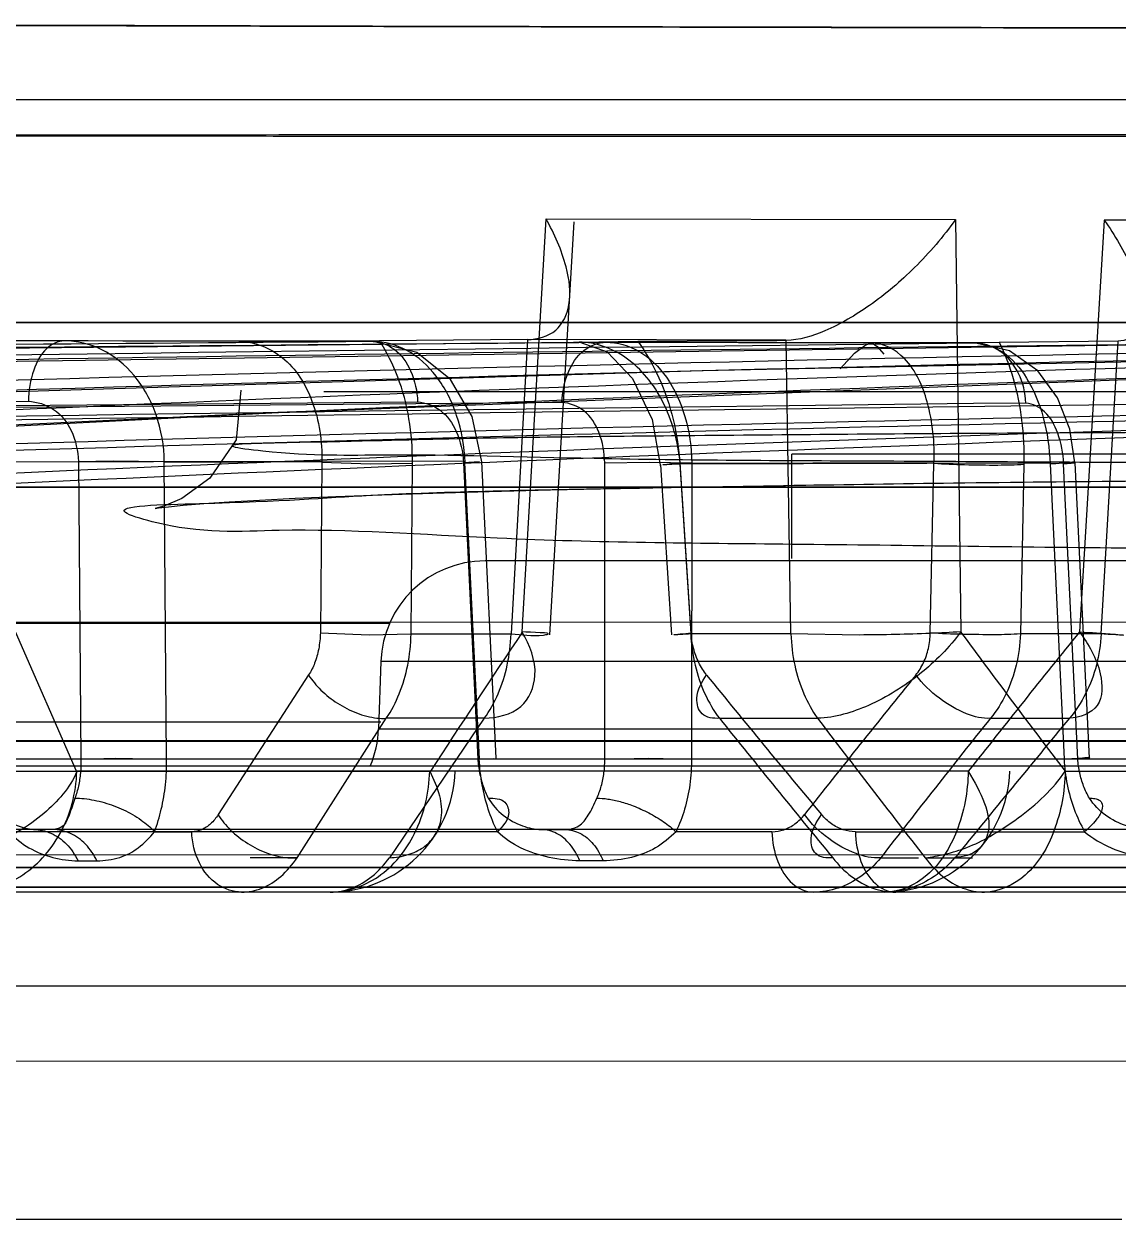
# Model space of a CAD drawing. Header units: millimetres. Extents: x 687 to 1107, y -116 to 478.
# Drawn here: x 827.831 to 828.88, y 377.032 to 378.178 of the extents above; entities that cross this region are included whole.
import ezdxf

# ---------------------------------------------------------------- set-up
doc = ezdxf.new("R2010")
doc.units = ezdxf.units.MM
doc.header["$LTSCALE"] = 0.1

msp = doc.modelspace()

# ---------------------------------------------------------------- linework, layer by layer
for p, q in [((827.0251, 378.1056), (835.8253, 378.1056)), ((828.3085, 377.5952), (828.3315, 377.9913)), ((828.332, 377.9913), (828.7241, 377.9905)), ((828.3352, 377.5924), (828.3585, 377.9885)), ((828.7242, 377.9905), (828.7292, 377.5952)), ((828.8668, 377.9901), (828.8432, 377.5952)), ((829.3306, 377.9893), (828.8668, 377.9901)), ((827.6489, 377.8748), (828.1657, 377.8735)), ((828.037, 377.8738), (827.8692, 377.8742)), ((828.0376, 377.8738), (827.8699, 377.8742)), ((828.1717, 377.8744), (828.037, 377.8738)), ((828.3137, 377.8754), (828.1717, 377.8744)), ((828.3137, 377.8754), (828.298, 377.5931)), ((828.5616, 377.8748), (828.3137, 377.8754)), ((828.3633, 377.873), (828.4195, 377.8738)), ((828.7424, 377.8722), (828.3633, 377.873)), ((828.3891, 377.8729), (828.6429, 377.8724)), ((828.6435, 377.8724), (828.3897, 377.8729)), ((828.4195, 377.8738), (828.5617, 377.8748)), ((828.5663, 377.5931), (828.5617, 377.8746)), ((828.6429, 377.8724), (828.766, 377.8731)), ((828.766, 377.8731), (828.8802, 377.8741)), ((828.8638, 377.5931), (828.8802, 377.8739)), ((828.1184, 377.8256), (830.6165, 377.8256)), ((830.1675, 377.7656), (828.5674, 377.7656)), ((828.5674, 377.6656), (828.5674, 377.7656)), ((828.2538, 377.759), (827.7511, 377.7576)), ((827.8831, 377.7584), (827.9164, 377.7592)), ((827.8831, 377.7584), (827.8853, 377.4731)), ((827.9164, 377.7592), (827.9654, 377.7584)), ((827.9654, 377.758), (828.1164, 377.7584)), ((827.9676, 377.4731), (827.9654, 377.7584)), ((828.1164, 377.758), (828.1151, 377.5941)), ((828.1164, 377.758), (828.163, 377.7562)), ((828.163, 377.7562), (828.2034, 377.7569)), ((828.202, 377.5931), (828.2034, 377.7569)), ((828.2523, 377.7576), (828.2676, 377.7584)), ((828.2523, 377.7576), (828.2661, 377.4731)), ((828.2676, 377.4731), (828.2537, 377.7576)), ((828.2837, 377.4739), (828.2698, 377.7585)), ((828.3878, 377.4731), (828.388, 377.7571)), ((828.388, 377.7571), (828.4304, 377.7579)), ((828.4304, 377.7579), (828.4713, 377.7571)), ((828.4413, 377.7554), (828.4517, 377.5924)), ((828.4599, 377.7561), (828.4703, 377.5931)), ((828.4602, 377.7563), (828.8149, 377.7571)), ((828.4706, 377.5941), (828.4602, 377.7571)), ((828.4713, 377.7571), (828.4711, 377.4731)), ((828.7035, 377.7571), (828.4713, 377.7566)), ((828.7001, 377.5941), (828.7035, 377.7566)), ((828.7899, 377.7555), (828.7865, 377.5931)), ((828.8149, 377.7563), (828.8285, 377.4731)), ((828.8279, 377.7563), (828.8387, 377.7571)), ((828.8415, 377.4731), (828.8279, 377.7563)), ((828.8388, 377.7571), (828.8523, 377.4739)), ((830.4619, 377.6632), (828.273, 377.6632)), ((828.1814, 377.6032), (818.4059, 377.6032)), ((829.6432, 377.6047), (823.0743, 377.6031)), ((827.8813, 377.4614), (827.8225, 377.5952)), ((828.1151, 377.5941), (828.162, 377.5924)), ((828.162, 377.5924), (828.202, 377.5931)), ((828.202, 377.5931), (828.298, 377.5931)), ((828.5664, 377.5931), (828.4703, 377.5931)), ((828.6319, 377.5921), (828.5663, 377.5931)), ((828.8638, 377.5931), (828.7865, 377.5931)), ((828.1731, 377.5667), (828.1708, 377.5021)), ((830.5619, 377.5667), (828.1731, 377.5667)), ((828.1038, 377.5538), (828.0171, 377.4199)), ((828.1731, 377.5084), (822.9187, 377.5085)), ((828.0928, 377.3785), (828.1783, 377.5123)), ((828.1708, 377.5021), (830.5641, 377.5021)), ((828.2723, 377.5123), (828.1783, 377.5123)), ((828.2723, 377.5123), (828.1813, 377.3785)), ((828.4978, 377.5123), (828.592, 377.5123)), ((828.7578, 377.5123), (828.8335, 377.5123)), ((831.4252, 377.4906), (824.8723, 377.4906)), ((823.0444, 377.4903), (829.6396, 377.4903)), ((829.8457, 377.4731), (805.7971, 377.4731)), ((830.9575, 377.4731), (808.817, 377.4731)), ((827.8853, 377.4731), (827.9185, 377.4739)), ((827.9185, 377.4739), (827.9676, 377.4731)), ((828.2661, 377.4731), (828.2814, 377.4738)), ((828.3878, 377.4731), (828.4302, 377.4739)), ((828.4302, 377.4739), (828.4711, 377.4731)), ((828.8415, 377.4731), (828.8523, 377.4739)), ((805.1117, 377.4667), (857.667, 377.4666)), ((820.4265, 377.4666), (857.7392, 377.4666)), ((827.5819, 377.4614), (828.2207, 377.4614)), ((828.7365, 377.4614), (827.8813, 377.4614)), ((828.8295, 377.4614), (830.4305, 377.4614)), ((831.061, 377.4056), (805.7888, 377.4056)), ((828.2849, 377.4035), (827.4072, 377.4035)), ((827.8583, 377.4056), (827.8399, 377.4056)), ((827.956, 377.4035), (827.9917, 377.4035)), ((828.3269, 377.4056), (828.3497, 377.4056)), ((828.5482, 377.4035), (828.4562, 377.4035)), ((828.6282, 377.4035), (828.8481, 377.4035)), ((821.702, 377.3814), (831.256, 377.3815)), ((828.0928, 377.3785), (828.0477, 377.3785)), ((828.6525, 377.3785), (828.6887, 377.3785)), ((828.6953, 377.3785), (828.7404, 377.3785)), ((829.6991, 377.3693), (822.9746, 377.3693)), ((824.8072, 377.3693), (831.4252, 377.3693)), ((827.8826, 377.3756), (827.9008, 377.3756)), ((828.3862, 377.3756), (828.3638, 377.3756)), ((831.4252, 377.3504), (821.43, 377.3504)), ((821.43, 377.3503), (841.4205, 377.3503)), ((835.7328, 377.3456), (827.1176, 377.3456)), ((821.425, 377.2556), (841.4255, 377.2556)), ((831.3835, 377.1827), (821.6887, 377.1843)), ((828.4262, 377.032), (828.8839, 377.032))]:
    msp.add_line(p, q)
for points in [[(832.4548, 378.1722), (831.7315, 378.1719), (830.9967, 378.1719), (830.2642, 378.1723), (829.569, 378.1732), (828.9286, 378.1742), (828.3745, 378.1754), (827.9233, 378.1765), (827.5919, 378.1774), (827.3894, 378.178), (827.3224, 378.1782)], [(829.4461, 378.1733), (828.8772, 378.1743), (828.369, 378.1754), (827.9369, 378.1765), (827.6058, 378.1773), (827.3954, 378.178), (827.3224, 378.1782)], [(828.3887, 377.8729), (826.2988, 377.851), (824.1189, 377.8177), (821.849, 377.7739), (819.489, 377.7213), (817.039, 377.6618), (814.4989, 377.5981)], [(829.0007, 377.8716), (827.1923, 377.8453), (825.2936, 377.8041), (823.3044, 377.7486), (821.225, 377.6803), (819.0552, 377.6011)], [(829.6862, 377.8705), (828.4814, 377.8455), (827.2175, 377.8068), (825.8943, 377.7538), (824.5121, 377.6859), (823.0707, 377.603)], [(830.05, 377.8701), (829.077, 377.8443), (828.0749, 377.8052), (827.0436, 377.7523), (825.9832, 377.6852), (824.8936, 377.6036)], [(828.1663, 377.8735), (827.8924, 377.8742), (827.6496, 377.8748)], [(828.2698, 377.7581), (828.2608, 377.8016), (828.2399, 377.8371), (828.2077, 377.8632), (828.1658, 377.8735)], [(828.3638, 377.873), (828.39, 377.8638), (828.4144, 377.838), (828.4332, 377.7987), (828.4414, 377.7535)], [(828.743, 377.8722), (828.6135, 377.8724), (828.4862, 377.8727), (828.3639, 377.873)], [(828.6137, 377.8473), (828.6274, 377.8624), (828.6374, 377.8699), (828.6422, 377.8721), (828.6426, 377.8724), (828.6445, 377.8719), (828.649, 377.8687), (828.6555, 377.8615)], [(828.8388, 377.7571), (828.8338, 377.7895), (828.8221, 377.8196), (828.8032, 377.8456), (828.7761, 377.8648), (828.7423, 377.8722)], [(828.0387, 377.8269), (828.0343, 377.7792), (828.009, 377.7426), (827.9823, 377.7229), (827.9649, 377.7156), (827.9566, 377.7135), (827.9599, 377.7141), (827.9693, 377.7152)], [(827.9693, 377.7152), (827.9836, 377.7167), (828.0033, 377.7182), (828.0276, 377.7199), (828.0568, 377.7215), (828.0908, 377.7232), (828.1299, 377.7248), (828.1739, 377.7265), (828.2229, 377.7281), (828.277, 377.7296), (828.3359, 377.7312), (828.3997, 377.7326), (828.4682, 377.734), (828.5416, 377.7353), (828.6196, 377.7365), (828.7022, 377.7377), (828.7893, 377.7387), (828.8807, 377.7396), (828.9762, 377.7404), (829.0757, 377.7411)]]:
    msp.add_lwpolyline(points)
for centre, radius, start, end in [((828.273, 377.5632), 0.1, 90, 178), ((835.9264, 372.4694), 9.1814, 146.06341, 147.06367), ((836.8799, 383.5962), 10.1216, 216.36222, 217.30814), ((839.3893, 369.0782), 13.5558, 141.0758, 141.79895), ((837.1557, 384.5867), 11.164, 219.04767, 219.93763), ((839.1628, 369.0817), 13.4735, 141.03872, 141.76685), ((828.0709, 377.5056), 0.1, 336.9145, 358), ((837.23, 384.5006), 11.1842, 218.66991, 219.55344), ((836.7488, 383.7), 10.2382, 217.18348, 218.12942), ((839.2072, 369.1821), 13.3635, 141.4383, 142.16836), ((839.408, 368.7236), 13.7499, 140.26924, 140.99019), ((828.1244, 377.4656), 0.12, 270, 358.0557), ((828.6565, 377.4656), 0.12, 270, 358.0344)]:
    msp.add_arc(centre, radius, start, end)
for points, knots in [([(829.4458, 378.1733), (829.2134, 378.1737), (828.781, 378.1745), (828.2263, 378.1757), (827.7411, 378.177), (827.5531, 378.1775), (827.2747, 378.1783), (827.4648, 378.1777), (827.6493, 378.1772), (828.0618, 378.1761), (828.5819, 378.1749), (829.2388, 378.1736), (829.9833, 378.1726), (830.7901, 378.1719), (831.6203, 378.1718), (832.1784, 378.172), (832.4549, 378.1722)], [0, 0, 0, 0, 0.096063, 0.176506, 0.237624, 0.276706, 0.292628, 0.300782, 0.33267, 0.386698, 0.460856, 0.552258, 0.656667, 0.769243, 0.885677, 1, 1, 1, 1]), ([(829.4942, 378.0699), (829.2661, 378.0699), (828.8429, 378.0701), (828.3008, 378.0702), (827.8285, 378.0705), (827.6459, 378.0708), (827.3775, 378.071), (827.5619, 378.0718), (827.741, 378.0716), (828.1428, 378.0721), (828.649, 378.0722), (829.288, 378.0723), (830.0144, 378.0724), (830.8028, 378.0725), (831.615, 378.0724), (832.1599, 378.0724), (832.4296, 378.0724)], [0, 0, 0, 0, 0.096673, 0.177125, 0.238103, 0.276956, 0.292592, 0.300724, 0.332443, 0.386438, 0.46049, 0.551599, 0.655637, 0.768974, 0.885666, 1, 1, 1, 1]), ([(828.3137, 377.8754), (828.3232, 377.8756), (828.3434, 377.8809), (828.3572, 377.9117), (828.3513, 377.9501), (828.3397, 377.9768), (828.3315, 377.9913)], [0, 0, 0, 0, 0.200424, 0.391815, 0.648099, 1, 1, 1, 1]), ([(828.7242, 377.9905), (828.7125, 377.9741), (828.687, 377.9444), (828.6447, 377.9083), (828.6032, 377.8839), (828.5745, 377.8748), (828.5617, 377.8746)], [0, 0, 0, 0, 0.294909, 0.571487, 0.811932, 1, 1, 1, 1]), ([(828.8669, 377.9901), (828.877, 377.9756), (828.8927, 377.949), (828.9059, 377.9133), (828.9047, 377.8816), (828.8875, 377.8741), (828.8802, 377.8739)], [0, 0, 0, 0, 0.385887, 0.661679, 0.840721, 1, 1, 1, 1]), ([(805.4272, 377.8881), (805.4559, 377.8885), (805.567, 377.8896), (805.8117, 377.8904), (806.2279, 377.8901), (806.6938, 377.8898), (807.1839, 377.8896), (807.6612, 377.8895), (808.2291, 377.8893), (808.899, 377.8891), (809.6756, 377.889), (810.5572, 377.8891), (811.5332, 377.8892), (812.5872, 377.8893), (813.6995, 377.8896), (815.2475, 377.8899), (817.2219, 377.8903), (819.6116, 377.8908), (822.779, 377.8913), (826.7179, 377.8918), (829.8553, 377.892), (831.4252, 377.8919)], [0, 0, 0, 0, 0.003316, 0.012819, 0.028238, 0.05134, 0.06659, 0.084788, 0.106415, 0.132125, 0.162092, 0.196026, 0.233859, 0.274706, 0.31765, 0.362212, 0.45334, 0.545477, 0.637971, 0.818839, 1, 1, 1, 1]), ([(831.4252, 377.8919), (829.8246, 377.8919), (826.6265, 377.8918), (822.6324, 377.8913), (819.4461, 377.8908), (817.0732, 377.8903), (815.1098, 377.8899), (813.5656, 377.8895), (812.4547, 377.8893), (811.4038, 377.8892), (810.1795, 377.889), (809.0872, 377.8891), (808.1376, 377.8894), (807.4523, 377.8895), (806.7913, 377.8898), (806.1851, 377.8902), (805.8161, 377.8903), (805.6094, 377.8898), (805.5079, 377.8894), (805.4519, 377.8886), (805.4282, 377.8881)], [0, 0, 0, 0, 0.184709, 0.369058, 0.46091, 0.552392, 0.642886, 0.687488, 0.730587, 0.771088, 0.808757, 0.87187, 0.897136, 0.918337, 0.950956, 0.973411, 0.988287, 0.993534, 0.997269, 1, 1, 1, 1]), ([(828.1657, 377.8735), (827.6037, 377.8691), (826.4796, 377.8582), (824.8412, 377.8361), (823.2502, 377.8093), (821.7546, 377.7799), (820.3064, 377.7483), (818.9535, 377.7168), (817.6477, 377.6851), (816.437, 377.6551), (815.2733, 377.6259), (814.5292, 377.6071), (814.157, 377.5979)], [0, 0, 0, 0, 0.120334, 0.240675, 0.350839, 0.461016, 0.560976, 0.660979, 0.750756, 0.840636, 0.920285, 1, 1, 1, 1]), ([(814.5001, 377.5981), (814.8721, 377.6074), (815.6159, 377.6262), (816.7773, 377.6555), (817.9837, 377.6855), (819.2814, 377.7172), (820.6242, 377.7486), (822.0586, 377.7799), (823.5385, 377.8091), (825.1097, 377.8356), (826.7266, 377.8577), (827.8349, 377.8686), (828.3891, 377.8729)], [0, 0, 0, 0, 0.080371, 0.160678, 0.250882, 0.340984, 0.44099, 0.540961, 0.650802, 0.760639, 0.880322, 1, 1, 1, 1]), ([(829.0012, 377.8716), (827.7879, 377.8587), (825.4695, 377.8165), (822.155, 377.7167), (820.0538, 377.6388), (819.0573, 377.6011)], [0, 0, 0, 0, 0.365915, 0.699255, 1, 1, 1, 1]), ([(819.383, 377.6264), (820.3283, 377.6613), (822.3133, 377.7325), (825.433, 377.8222), (827.6078, 377.8603), (828.7424, 377.8722)], [0, 0, 0, 0, 0.303082, 0.636421, 1, 1, 1, 1]), ([(827.8692, 377.8742), (826.8763, 377.8682), (824.9417, 377.8518), (822.1169, 377.8159), (820.285, 377.7867), (819.3947, 377.7716)], [0, 0, 0, 0, 0.351476, 0.68481, 1, 1, 1, 1]), ([(829.4007, 377.871), (828.6067, 377.8587), (827.0718, 377.8198), (824.8504, 377.7251), (823.4235, 377.6448), (822.7368, 377.603)], [0, 0, 0, 0, 0.357193, 0.690529, 1, 1, 1, 1]), ([(823.0743, 377.6031), (823.7567, 377.645), (825.1737, 377.7251), (827.378, 377.8194), (828.9001, 377.8582), (829.687, 377.8705)], [0, 0, 0, 0, 0.309926, 0.643261, 1, 1, 1, 1]), ([(824.5688, 377.6037), (825.1109, 377.6471), (826.2288, 377.728), (827.9574, 377.8207), (829.1441, 377.8584), (829.7542, 377.8705)], [0, 0, 0, 0, 0.314165, 0.647488, 1, 1, 1, 1]), ([(830.0511, 377.8701), (829.4457, 377.858), (828.2672, 377.8203), (826.5495, 377.728), (825.4378, 377.6472), (824.8983, 377.6038)], [0, 0, 0, 0, 0.352045, 0.685367, 1, 1, 1, 1]), ([(827.8692, 377.8742), (827.8632, 377.8742), (827.8493, 377.8668), (827.8381, 377.8446), (827.8351, 377.8264), (827.835, 377.8163)], [0, 0, 0, 0, 0.248532, 0.58248, 1, 1, 1, 1]), ([(827.9654, 377.7584), (827.9652, 377.7736), (827.9601, 377.8033), (827.9392, 377.8417), (827.9076, 377.868), (827.8816, 377.8743), (827.8692, 377.8742)], [0, 0, 0, 0, 0.275275, 0.535821, 0.775612, 1, 1, 1, 1]), ([(828.037, 377.8738), (828.0517, 377.8739), (828.0839, 377.8606), (828.1115, 377.8148), (828.1171, 377.7777), (828.1164, 377.758)], [0, 0, 0, 0, 0.287862, 0.615748, 1, 1, 1, 1]), ([(828.1657, 377.8735), (828.1729, 377.8734), (828.1888, 377.867), (828.204, 377.8447), (828.2079, 377.8259), (828.2083, 377.8157)], [0, 0, 0, 0, 0.27713, 0.609297, 1, 1, 1, 1]), ([(828.2538, 377.7576), (828.2532, 377.7728), (828.2482, 377.8022), (828.2292, 377.8403), (828.2008, 377.8668), (828.1768, 377.8735), (828.1657, 377.8735)], [0, 0, 0, 0, 0.286845, 0.553655, 0.789508, 1, 1, 1, 1]), ([(828.2034, 377.7569), (828.2035, 377.7712), (828.2014, 377.7993), (828.1909, 377.8393), (828.1788, 377.8635), (828.1717, 377.8744)], [0, 0, 0, 0, 0.347559, 0.683021, 1, 1, 1, 1]), ([(828.3468, 377.8152), (828.3471, 377.8249), (828.3506, 377.8433), (828.3651, 377.866), (828.3815, 377.8729), (828.3891, 377.8729)], [0, 0, 0, 0, 0.373097, 0.707867, 1, 1, 1, 1]), ([(828.4602, 377.7571), (828.4582, 377.7775), (828.4479, 377.8158), (828.4133, 377.8601), (828.3791, 377.8731), (828.3633, 377.873)], [0, 0, 0, 0, 0.376719, 0.708996, 1, 1, 1, 1]), ([(828.3891, 377.8729), (828.3999, 377.873), (828.4233, 377.8661), (828.4499, 377.8391), (828.4671, 377.8011), (828.4711, 377.7721), (828.4713, 377.7571)], [0, 0, 0, 0, 0.208833, 0.443323, 0.711016, 1, 1, 1, 1]), ([(828.4195, 377.8738), (828.4274, 377.8629), (828.4412, 377.8388), (828.4547, 377.7989), (828.459, 377.7705), (828.4599, 377.7561)], [0, 0, 0, 0, 0.32042, 0.656201, 1, 1, 1, 1]), ([(828.7035, 377.7566), (828.7045, 377.7764), (828.7007, 377.8121), (828.6819, 377.8571), (828.6548, 377.8725), (828.6429, 377.8724)], [0, 0, 0, 0, 0.418669, 0.748816, 1, 1, 1, 1]), ([(828.7424, 377.8722), (828.7518, 377.8722), (828.7727, 377.8646), (828.7953, 377.8375), (828.8104, 377.8), (828.8144, 377.7713), (828.8149, 377.7563)], [0, 0, 0, 0, 0.189795, 0.419866, 0.696193, 1, 1, 1, 1]), ([(828.7917, 377.8145), (828.7913, 377.8243), (828.7868, 377.8433), (828.7692, 377.8658), (828.7511, 377.8721), (828.7424, 377.8722)], [0, 0, 0, 0, 0.35337, 0.686627, 1, 1, 1, 1]), ([(828.766, 377.8731), (828.7716, 377.8619), (828.781, 377.8374), (828.7888, 377.7977), (828.7901, 377.7698), (828.7899, 377.7555)], [0, 0, 0, 0, 0.309669, 0.64646, 1, 1, 1, 1]), ([(810.3501, 377.5384), (812.3605, 377.5822), (816.3136, 377.6609), (822.1417, 377.7645), (825.9597, 377.8033), (827.8348, 377.8163)], [0, 0, 0, 0, 0.344975, 0.678316, 1, 1, 1, 1]), ([(814.1999, 377.5402), (815.8083, 377.5826), (818.9731, 377.6594), (823.6424, 377.7633), (826.7038, 377.8025), (828.2084, 377.8158)], [0, 0, 0, 0, 0.344492, 0.677817, 1, 1, 1, 1]), ([(828.3466, 377.8152), (826.855, 377.8018), (823.82, 377.7626), (819.1905, 377.6591), (816.0526, 377.5826), (814.4578, 377.5405)], [0, 0, 0, 0, 0.322135, 0.655481, 1, 1, 1, 1]), ([(828.7919, 377.8146), (827.7154, 377.8023), (825.5227, 377.7649), (822.1747, 377.6673), (819.9033, 377.5879), (818.7478, 377.5433)], [0, 0, 0, 0, 0.321427, 0.654748, 1, 1, 1, 1]), ([(819.0081, 377.5436), (820.1525, 377.5881), (822.4018, 377.6674), (825.7164, 377.7643), (827.8868, 377.8017), (828.952, 377.814)], [0, 0, 0, 0, 0.345392, 0.678732, 1, 1, 1, 1]), ([(822.7917, 377.5451), (823.5314, 377.5902), (825.0111, 377.6745), (827.2325, 377.7621), (828.714, 377.8016), (829.455, 377.8131)], [0, 0, 0, 0, 0.333351, 0.666663, 1, 1, 1, 1]), ([(829.6326, 377.8124), (828.898, 377.7994), (827.4282, 377.7623), (825.2235, 377.6731), (823.7541, 377.5913), (823.0194, 377.5448)], [0, 0, 0, 0, 0.333016, 0.666328, 1, 1, 1, 1]), ([(829.811, 377.8127), (829.2342, 377.8004), (828.0808, 377.7642), (826.3519, 377.6753), (825.2006, 377.5929), (824.6253, 377.5459)], [0, 0, 0, 0, 0.333269, 0.666563, 1, 1, 1, 1]), ([(824.8419, 377.5459), (825.4143, 377.5919), (826.5589, 377.6753), (828.2767, 377.7632), (829.4219, 377.8007), (829.9943, 377.8122)], [0, 0, 0, 0, 0.333877, 0.667171, 1, 1, 1, 1]), ([(827.8348, 377.8163), (827.8433, 377.8158), (827.861, 377.8106), (827.8789, 377.7878), (827.8824, 377.7686), (827.883, 377.7584)], [0, 0, 0, 0, 0.309456, 0.630461, 1, 1, 1, 1]), ([(828.2084, 377.8158), (828.216, 377.8152), (828.2322, 377.8091), (828.2479, 377.7864), (828.2516, 377.7678), (828.2525, 377.7577)], [0, 0, 0, 0, 0.289497, 0.613989, 1, 1, 1, 1]), ([(828.3878, 377.7571), (828.3875, 377.7671), (828.3847, 377.7855), (828.3702, 377.8086), (828.3542, 377.8146), (828.3466, 377.8152)], [0, 0, 0, 0, 0.385165, 0.707805, 1, 1, 1, 1]), ([(828.8282, 377.7564), (828.8275, 377.7663), (828.8243, 377.7842), (828.8125, 377.8067), (828.7984, 377.8138), (828.7919, 377.8146)], [0, 0, 0, 0, 0.406611, 0.734804, 1, 1, 1, 1]), ([(829.0944, 377.7869), (828.9842, 377.7866), (828.7748, 377.7858), (828.5019, 377.7836), (828.254, 377.7811), (828.1568, 377.7776), (828.0063, 377.7752), (828.1012, 377.7634), (828.1971, 377.7666), (828.4038, 377.76), (828.6607, 377.7592), (828.9726, 377.7571), (829.1932, 377.7568), (829.3084, 377.7568)], [0, 0, 0, 0, 0.141389, 0.265034, 0.362471, 0.427018, 0.454254, 0.466419, 0.516891, 0.602271, 0.716705, 0.85237, 1, 1, 1, 1]), ([(828.4599, 377.7561), (828.4544, 377.7558), (828.4324, 377.7545), (828.4546, 377.7567), (828.4602, 377.7571)], [0, 0, 0, 0, 0.495314, 1, 1, 1, 1]), ([(828.7899, 377.7555), (828.7815, 377.755), (828.7626, 377.7547), (828.7337, 377.755), (828.7133, 377.7559), (828.7035, 377.7566)], [0, 0, 0, 0, 0.289901, 0.658316, 1, 1, 1, 1]), ([(828.8387, 377.7571), (828.842, 377.7586), (828.823, 377.756), (828.8192, 377.7565), (828.8149, 377.7563)], [0, 0, 0, 0, 0.452963, 1, 1, 1, 1]), ([(831.4252, 377.7339), (829.8525, 377.734), (826.7095, 377.7339), (822.7635, 377.7333), (819.5885, 377.7328), (817.1861, 377.7323), (815.1948, 377.7319), (813.6261, 377.7315), (812.4931, 377.7313), (811.4166, 377.7311), (810.4186, 377.731), (809.5169, 377.731), (808.7233, 377.7311), (808.0401, 377.7313), (807.4627, 377.7314), (806.9788, 377.7316), (806.4834, 377.7318), (806.0134, 377.7321), (805.5942, 377.7324), (805.348, 377.7316), (805.2362, 377.7304), (805.2072, 377.73)], [0, 0, 0, 0, 0.179962, 0.359634, 0.45152, 0.543268, 0.634528, 0.679372, 0.722767, 0.764173, 0.802546, 0.836968, 0.867354, 0.893349, 0.915139, 0.933429, 0.948721, 0.971826, 0.987203, 0.996684, 1, 1, 1, 1]), ([(806.3684, 377.7319), (806.4096, 377.7319), (806.7368, 377.7317), (807.2507, 377.7315), (807.9465, 377.7314), (808.9156, 377.731), (810.0319, 377.731), (811.284, 377.7311), (812.3576, 377.7313), (813.4898, 377.7315), (815.0553, 377.7318), (817.0363, 377.7322), (819.4224, 377.7328), (822.6166, 377.7333), (826.6179, 377.7338), (829.8217, 377.734), (831.4252, 377.7339)], [0, 0, 0, 0, 0.004927, 0.039182, 0.061525, 0.088237, 0.155208, 0.195173, 0.23815, 0.283745, 0.330729, 0.425586, 0.520932, 0.616407, 0.808018, 1, 1, 1, 1]), ([(829.2749, 377.6737), (829.1516, 377.6738), (828.9162, 377.6743), (828.5848, 377.6794), (828.312, 377.6809), (828.0983, 377.6969), (827.9941, 377.6878), (827.9017, 377.7162), (828.0659, 377.719), (828.1716, 377.7287), (828.4401, 377.7334), (828.7333, 377.7387), (828.9574, 377.7404), (829.0749, 377.7411)], [0, 0, 0, 0, 0.14807, 0.283369, 0.396611, 0.480447, 0.529397, 0.540264, 0.568905, 0.634853, 0.73406, 0.858722, 1, 1, 1, 1]), ([(828.1151, 377.5941), (828.1149, 377.589), (828.1139, 377.5791), (828.1102, 377.5654), (828.1061, 377.5573), (828.1038, 377.5538)], [0, 0, 0, 0, 0.364054, 0.700813, 1, 1, 1, 1]), ([(828.2723, 377.5123), (828.2846, 377.5127), (828.3101, 377.5181), (828.3265, 377.5574), (828.3157, 377.5825), (828.3084, 377.5952)], [0, 0, 0, 0, 0.325401, 0.612682, 1, 1, 1, 1]), ([(828.298, 377.5931), (828.3084, 377.5927), (828.3185, 377.5902), (828.3421, 377.5943), (828.3167, 377.5945), (828.3085, 377.5952)], [0, 0, 0, 0, 0.518664, 0.586714, 1, 1, 1, 1]), ([(828.4703, 377.5931), (828.4649, 377.5928), (828.4431, 377.5915), (828.4651, 377.5936), (828.4706, 377.5941)], [0, 0, 0, 0, 0.493884, 1, 1, 1, 1]), ([(828.4855, 377.5538), (828.4826, 377.5574), (828.4775, 377.5656), (828.4725, 377.5793), (828.4709, 377.5892), (828.4706, 377.5941)], [0, 0, 0, 0, 0.319807, 0.656639, 1, 1, 1, 1]), ([(828.7293, 377.5952), (828.7183, 377.5801), (828.691, 377.5527), (828.6443, 377.5236), (828.6088, 377.5128), (828.592, 377.5123)], [0, 0, 0, 0, 0.341501, 0.69385, 1, 1, 1, 1]), ([(828.7292, 377.5952), (828.7195, 377.5945), (828.6987, 377.5935), (828.6663, 377.5925), (828.6435, 377.5922), (828.6319, 377.5921)], [0, 0, 0, 0, 0.299484, 0.642293, 1, 1, 1, 1]), ([(828.6862, 377.5538), (828.6891, 377.5574), (828.6941, 377.5656), (828.6988, 377.5793), (828.7, 377.5892), (828.7001, 377.5941)], [0, 0, 0, 0, 0.320138, 0.65634, 1, 1, 1, 1]), ([(828.7865, 377.5931), (828.7784, 377.5926), (828.76, 377.5922), (828.7311, 377.5927), (828.7104, 377.5932), (828.7001, 377.5941)], [0, 0, 0, 0, 0.282054, 0.639647, 1, 1, 1, 1]), ([(828.8432, 377.5952), (828.8519, 377.583), (828.8648, 377.5618), (828.8662, 377.5213), (828.8433, 377.5127), (828.8335, 377.5123)], [0, 0, 0, 0, 0.4295, 0.719767, 1, 1, 1, 1]), ([(828.8433, 377.5952), (828.8548, 377.5944), (828.8653, 377.5941), (828.8937, 377.5913), (828.8709, 377.5927), (828.8638, 377.5931)], [0, 0, 0, 0, 0.547039, 0.662434, 1, 1, 1, 1]), ([(828.1783, 377.5123), (828.1833, 377.5196), (828.1918, 377.5361), (828.1998, 377.5635), (828.2018, 377.5831), (828.202, 377.5931)], [0, 0, 0, 0, 0.312005, 0.647579, 1, 1, 1, 1]), ([(828.2723, 377.5123), (828.2776, 377.5196), (828.2867, 377.536), (828.2952, 377.5635), (828.2976, 377.5831), (828.298, 377.5931)], [0, 0, 0, 0, 0.313653, 0.649966, 1, 1, 1, 1]), ([(828.4703, 377.5931), (828.4708, 377.5831), (828.4735, 377.5634), (828.4827, 377.536), (828.4923, 377.5196), (828.4978, 377.5123)], [0, 0, 0, 0, 0.348397, 0.683644, 1, 1, 1, 1]), ([(828.5664, 377.5931), (828.5667, 377.5831), (828.5691, 377.5635), (828.5777, 377.536), (828.5867, 377.5196), (828.592, 377.5123)], [0, 0, 0, 0, 0.350038, 0.686362, 1, 1, 1, 1]), ([(828.7865, 377.5931), (828.7862, 377.5831), (828.7836, 377.5634), (828.7739, 377.5358), (828.7637, 377.5195), (828.7578, 377.5123)], [0, 0, 0, 0, 0.345374, 0.679696, 1, 1, 1, 1]), ([(828.8638, 377.5931), (828.8633, 377.5831), (828.8605, 377.5633), (828.8502, 377.5357), (828.8396, 377.5195), (828.8335, 377.5123)], [0, 0, 0, 0, 0.343594, 0.678727, 1, 1, 1, 1]), ([(828.1038, 377.5538), (828.1071, 377.5485), (828.1156, 377.5385), (828.1312, 377.5261), (828.1434, 377.5199), (828.1498, 377.5174)], [0, 0, 0, 0, 0.314043, 0.65461, 1, 1, 1, 1]), ([(828.4978, 377.5123), (828.4921, 377.5119), (828.479, 377.5135), (828.4738, 377.5352), (828.481, 377.5471), (828.4855, 377.5538)], [0, 0, 0, 0, 0.301775, 0.576299, 1, 1, 1, 1]), ([(828.7578, 377.5123), (828.75, 377.5117), (828.7321, 377.5163), (828.7077, 377.5308), (828.6926, 377.5453), (828.6862, 377.5538)], [0, 0, 0, 0, 0.272845, 0.626587, 1, 1, 1, 1]), ([(828.1498, 377.5174), (828.153, 377.5162), (828.1594, 377.5141), (828.169, 377.5123), (828.1753, 377.5121), (828.1783, 377.5123)], [0, 0, 0, 0, 0.356137, 0.691884, 1, 1, 1, 1]), ([(827.8853, 377.4731), (827.8855, 377.4687), (827.8852, 377.46), (827.8833, 377.4474), (827.881, 377.4394), (827.8796, 377.4356)], [0, 0, 0, 0, 0.346782, 0.682262, 1, 1, 1, 1]), ([(827.956, 377.4035), (827.9586, 377.4105), (827.9631, 377.4254), (827.967, 377.4488), (827.9677, 377.4649), (827.9676, 377.4731)], [0, 0, 0, 0, 0.318037, 0.653697, 1, 1, 1, 1]), ([(828.2661, 377.4731), (828.2664, 377.4687), (828.2675, 377.4599), (828.2709, 377.4473), (828.2742, 377.4393), (828.2761, 377.4356)], [0, 0, 0, 0, 0.341576, 0.676838, 1, 1, 1, 1]), ([(828.2849, 377.4035), (828.2815, 377.4104), (828.2755, 377.4252), (828.2697, 377.4486), (828.2679, 377.4649), (828.2675, 377.4731)], [0, 0, 0, 0, 0.322727, 0.657967, 1, 1, 1, 1]), ([(828.3802, 377.4356), (828.3819, 377.4393), (828.3849, 377.4473), (828.3874, 377.46), (828.3879, 377.4687), (828.3878, 377.4731)], [0, 0, 0, 0, 0.322455, 0.656229, 1, 1, 1, 1]), ([(828.4711, 377.4731), (828.4711, 377.4649), (828.47, 377.4487), (828.465, 377.4252), (828.4595, 377.4104), (828.4562, 377.4035)], [0, 0, 0, 0, 0.342595, 0.677554, 1, 1, 1, 1]), ([(828.8284, 377.4731), (828.8288, 377.4649), (828.8308, 377.4486), (828.8374, 377.4251), (828.8442, 377.4104), (828.8481, 377.4035)], [0, 0, 0, 0, 0.338534, 0.673124, 1, 1, 1, 1]), ([(828.8523, 377.4739), (828.8556, 377.4753), (828.8366, 377.4727), (828.8329, 377.4733), (828.8285, 377.4731)], [0, 0, 0, 0, 0.448783, 1, 1, 1, 1]), ([(828.8527, 377.4356), (828.8505, 377.4393), (828.8468, 377.4472), (828.843, 377.4599), (828.8418, 377.4687), (828.8415, 377.4731)], [0, 0, 0, 0, 0.327564, 0.661199, 1, 1, 1, 1]), ([(827.8815, 377.4613), (827.875, 377.4455), (827.8494, 377.4173), (827.8018, 377.3882), (827.7637, 377.3804), (827.7451, 377.3785)], [0, 0, 0, 0, 0.30897, 0.660984, 1, 1, 1, 1]), ([(827.776, 377.3456), (827.7936, 377.3456), (827.8307, 377.3567), (827.8705, 377.4009), (827.8808, 377.4407), (827.8815, 377.4613)], [0, 0, 0, 0, 0.308728, 0.639871, 1, 1, 1, 1]), ([(828.1244, 377.3456), (828.1405, 377.3456), (828.1752, 377.3575), (828.2104, 377.4021), (828.2194, 377.441), (828.2199, 377.4615)], [0, 0, 0, 0, 0.294242, 0.625172, 1, 1, 1, 1]), ([(828.2199, 377.4615), (828.2238, 377.454), (828.2301, 377.4396), (828.2323, 377.4174), (828.2278, 377.4042), (828.2243, 377.399)], [0, 0, 0, 0, 0.385892, 0.712451, 1, 1, 1, 1]), ([(828.7365, 377.4614), (828.7361, 377.442), (828.7293, 377.4054), (828.7025, 377.3602), (828.671, 377.3456), (828.6565, 377.3456)], [0, 0, 0, 0, 0.380879, 0.716405, 1, 1, 1, 1]), ([(828.7365, 377.4614), (828.7425, 377.4515), (828.7526, 377.4338), (828.7589, 377.4058), (828.747, 377.3828), (828.7314, 377.3794), (828.7237, 377.3786)], [0, 0, 0, 0, 0.330278, 0.585736, 0.78005, 1, 1, 1, 1]), ([(828.8295, 377.4615), (828.8291, 377.4421), (828.8225, 377.4057), (828.797, 377.3606), (828.7662, 377.3456), (828.7521, 377.3456)], [0, 0, 0, 0, 0.384954, 0.721165, 1, 1, 1, 1]), ([(828.7573, 377.399), (828.7665, 377.4045), (828.7848, 377.4163), (828.8096, 377.4367), (828.8237, 377.4529), (828.8295, 377.4615)], [0, 0, 0, 0, 0.336156, 0.675887, 1, 1, 1, 1]), ([(827.8399, 377.4056), (827.8347, 377.4056), (827.8231, 377.409), (827.8067, 377.4184), (827.7984, 377.4295), (827.7952, 377.4356)], [0, 0, 0, 0, 0.280305, 0.630819, 1, 1, 1, 1]), ([(827.8796, 377.4356), (827.8781, 377.43), (827.8747, 377.4213), (827.8699, 377.4081), (827.8619, 377.4056), (827.8584, 377.4056)], [0, 0, 0, 0, 0.43825, 0.732005, 1, 1, 1, 1]), ([(827.8796, 377.4356), (827.8826, 377.4357), (827.8888, 377.4353), (827.8982, 377.4339), (827.9046, 377.4323), (827.9078, 377.4314)], [0, 0, 0, 0, 0.312771, 0.649568, 1, 1, 1, 1]), ([(828.2761, 377.4356), (828.2799, 377.4294), (828.2895, 377.4182), (828.3078, 377.4087), (828.3208, 377.4056), (828.3269, 377.4056)], [0, 0, 0, 0, 0.355563, 0.702993, 1, 1, 1, 1]), ([(828.2762, 377.4356), (828.2816, 377.4357), (828.2931, 377.4353), (828.2981, 377.4167), (828.2896, 377.4083), (828.2849, 377.4035)], [0, 0, 0, 0, 0.340188, 0.583941, 1, 1, 1, 1]), ([(828.3497, 377.4056), (828.3543, 377.4056), (828.3639, 377.4077), (828.3733, 377.4205), (828.378, 377.4299), (828.3802, 377.4356)], [0, 0, 0, 0, 0.301167, 0.598605, 1, 1, 1, 1]), ([(828.3802, 377.4356), (828.3837, 377.4357), (828.3913, 377.435), (828.403, 377.4325), (828.411, 377.4299), (828.415, 377.4283)], [0, 0, 0, 0, 0.296179, 0.636197, 1, 1, 1, 1]), ([(828.8527, 377.4356), (828.8545, 377.4356), (828.8577, 377.4355), (828.8618, 377.4342), (828.8638, 377.4324), (828.8643, 377.4314)], [0, 0, 0, 0, 0.411418, 0.734211, 1, 1, 1, 1]), ([(828.9079, 377.4056), (828.9012, 377.4056), (828.8871, 377.4085), (828.8674, 377.4182), (828.8568, 377.4293), (828.8527, 377.4356)], [0, 0, 0, 0, 0.310008, 0.653718, 1, 1, 1, 1]), ([(827.9078, 377.4314), (827.9141, 377.4296), (827.9264, 377.4249), (827.9428, 377.4157), (827.9522, 377.4077), (827.956, 377.4035)], [0, 0, 0, 0, 0.348313, 0.698135, 1, 1, 1, 1]), ([(828.415, 377.4283), (828.4201, 377.4263), (828.4302, 377.4218), (828.4441, 377.4135), (828.4525, 377.4069), (828.4562, 377.4035)], [0, 0, 0, 0, 0.340255, 0.685187, 1, 1, 1, 1]), ([(828.8643, 377.4314), (828.8655, 377.4294), (828.8649, 377.4226), (828.8584, 377.4133), (828.8521, 377.4069), (828.8481, 377.4035)], [0, 0, 0, 0, 0.207513, 0.536072, 1, 1, 1, 1]), ([(828.0171, 377.4199), (828.015, 377.4167), (828.0104, 377.4109), (828.0016, 377.4049), (827.9949, 377.4035), (827.9917, 377.4035)], [0, 0, 0, 0, 0.368842, 0.69738, 1, 1, 1, 1]), ([(828.0171, 377.4199), (828.0204, 377.4145), (828.0289, 377.4042), (828.0451, 377.3916), (828.0577, 377.3853), (828.0643, 377.3829)], [0, 0, 0, 0, 0.31233, 0.65303, 1, 1, 1, 1]), ([(828.5482, 377.4035), (828.5521, 377.4035), (828.56, 377.4048), (828.5708, 377.4107), (828.5768, 377.4166), (828.5794, 377.4199)], [0, 0, 0, 0, 0.319174, 0.650018, 1, 1, 1, 1]), ([(828.6525, 377.3785), (828.6445, 377.3777), (828.6263, 377.382), (828.6012, 377.3964), (828.5858, 377.4112), (828.5794, 377.4199)], [0, 0, 0, 0, 0.276899, 0.622751, 1, 1, 1, 1]), ([(828.6066, 377.3785), (828.601, 377.378), (828.5879, 377.3793), (828.5835, 377.4013), (828.591, 377.4131), (828.5958, 377.4199)], [0, 0, 0, 0, 0.296138, 0.561117, 1, 1, 1, 1]), ([(828.6282, 377.4035), (828.6242, 377.4035), (828.616, 377.4048), (828.6048, 377.4107), (828.5986, 377.4166), (828.5958, 377.4199)], [0, 0, 0, 0, 0.318688, 0.650095, 1, 1, 1, 1]), ([(827.8171, 377.4035), (827.8222, 377.3973), (827.8352, 377.3869), (827.8581, 377.3779), (827.8745, 377.3757), (827.8826, 377.3756)], [0, 0, 0, 0, 0.328982, 0.666697, 1, 1, 1, 1]), ([(827.84, 377.4056), (827.8457, 377.4056), (827.8575, 377.403), (827.8727, 377.3921), (827.8798, 377.3815), (827.8826, 377.3756)], [0, 0, 0, 0, 0.312252, 0.641933, 1, 1, 1, 1]), ([(827.9008, 377.3756), (827.898, 377.3813), (827.891, 377.3919), (827.876, 377.4029), (827.8641, 377.4056), (827.8583, 377.4056)], [0, 0, 0, 0, 0.351891, 0.68196, 1, 1, 1, 1]), ([(827.9008, 377.3756), (827.9081, 377.3757), (827.9223, 377.3774), (827.9417, 377.3875), (827.9513, 377.3979), (827.956, 377.4035)], [0, 0, 0, 0, 0.344457, 0.658537, 1, 1, 1, 1]), ([(828.0394, 377.3456), (828.0314, 377.3456), (828.0141, 377.3515), (827.9965, 377.3738), (827.992, 377.3932), (827.9917, 377.4035)], [0, 0, 0, 0, 0.293347, 0.624753, 1, 1, 1, 1]), ([(828.1813, 377.3785), (828.1874, 377.3788), (828.1988, 377.3806), (828.214, 377.3874), (828.2215, 377.3949), (828.2243, 377.399)], [0, 0, 0, 0, 0.369361, 0.699222, 1, 1, 1, 1]), ([(828.3638, 377.3756), (828.354, 377.3757), (828.3345, 377.3778), (828.3072, 377.3866), (828.2913, 377.3971), (828.2849, 377.4035)], [0, 0, 0, 0, 0.345333, 0.682779, 1, 1, 1, 1]), ([(828.3638, 377.3756), (828.3615, 377.3812), (828.3556, 377.3915), (828.3427, 377.4027), (828.332, 377.4056), (828.3269, 377.4056)], [0, 0, 0, 0, 0.367976, 0.696896, 1, 1, 1, 1]), ([(828.3496, 377.4056), (828.3546, 377.4056), (828.3651, 377.4028), (828.378, 377.3917), (828.3839, 377.3813), (828.3862, 377.3756)], [0, 0, 0, 0, 0.296208, 0.62426, 1, 1, 1, 1]), ([(828.4562, 377.4035), (828.4503, 377.3977), (828.4373, 377.387), (828.413, 377.3774), (828.3954, 377.3757), (828.3862, 377.3756)], [0, 0, 0, 0, 0.32307, 0.643388, 1, 1, 1, 1]), ([(828.5482, 377.4035), (828.5484, 377.3938), (828.5518, 377.3755), (828.5651, 377.3529), (828.5809, 377.3456), (828.5881, 377.3456)], [0, 0, 0, 0, 0.380387, 0.716421, 1, 1, 1, 1]), ([(828.6282, 377.4035), (828.6284, 377.3938), (828.6317, 377.3756), (828.6445, 377.353), (828.6599, 377.3456), (828.667, 377.3456)], [0, 0, 0, 0, 0.383851, 0.72038, 1, 1, 1, 1]), ([(828.6953, 377.3785), (828.7016, 377.3793), (828.7152, 377.3818), (828.7362, 377.3882), (828.7502, 377.3949), (828.7573, 377.399)], [0, 0, 0, 0, 0.292592, 0.627395, 1, 1, 1, 1]), ([(828.8481, 377.4035), (828.8557, 377.3971), (828.8738, 377.3865), (828.9047, 377.3777), (828.9267, 377.3757), (828.938, 377.3756)], [0, 0, 0, 0, 0.309699, 0.646548, 1, 1, 1, 1]), ([(828.0394, 377.3456), (828.046, 377.3456), (828.0599, 377.3484), (828.0784, 377.3603), (828.0883, 377.3719), (828.0928, 377.3785)], [0, 0, 0, 0, 0.305633, 0.633181, 1, 1, 1, 1]), ([(828.0643, 377.3829), (828.0676, 377.3818), (828.074, 377.3799), (828.0835, 377.3783), (828.0898, 377.3783), (828.0928, 377.3785)], [0, 0, 0, 0, 0.354726, 0.690399, 1, 1, 1, 1]), ([(828.1244, 377.3456), (828.1315, 377.3456), (828.1461, 377.3484), (828.1658, 377.3602), (828.1765, 377.3719), (828.1813, 377.3785)], [0, 0, 0, 0, 0.309459, 0.638714, 1, 1, 1, 1]), ([(828.6525, 377.3785), (828.647, 377.3718), (828.6346, 377.3599), (828.6123, 377.3483), (828.596, 377.3456), (828.5881, 377.3456)], [0, 0, 0, 0, 0.350422, 0.680104, 1, 1, 1, 1]), ([(828.6066, 377.3785), (828.6118, 377.3718), (828.6233, 377.3601), (828.6442, 377.3483), (828.6596, 377.3456), (828.667, 377.3456)], [0, 0, 0, 0, 0.357191, 0.686244, 1, 1, 1, 1]), ([(828.7237, 377.3786), (828.7179, 377.3718), (828.7049, 377.3599), (828.6816, 377.3482), (828.6648, 377.3456), (828.6565, 377.3456)], [0, 0, 0, 0, 0.347549, 0.678662, 1, 1, 1, 1]), ([(828.6953, 377.3785), (828.7001, 377.3719), (828.7108, 377.3602), (828.7305, 377.3484), (828.7451, 377.3456), (828.7521, 377.3456)], [0, 0, 0, 0, 0.361334, 0.690582, 1, 1, 1, 1]), ([(818.1522, 377.0363), (818.5796, 377.0369), (819.4344, 377.0365), (820.503, 377.0348), (821.3582, 377.0337), (822.214, 377.0331), (823.0701, 377.0336), (823.9265, 377.0339), (824.7832, 377.0339), (825.8543, 377.033), (827.1401, 377.0321), (827.9974, 377.032), (828.4262, 377.032)], [0, 0, 0, 0, 0.124787, 0.249601, 0.312038, 0.3745, 0.499496, 0.56202, 0.624554, 0.749651, 0.874798, 1, 1, 1, 1])]:
    msp.add_open_spline(points, degree=3, knots=knots)

doc.saveas('drawing.dxf')
